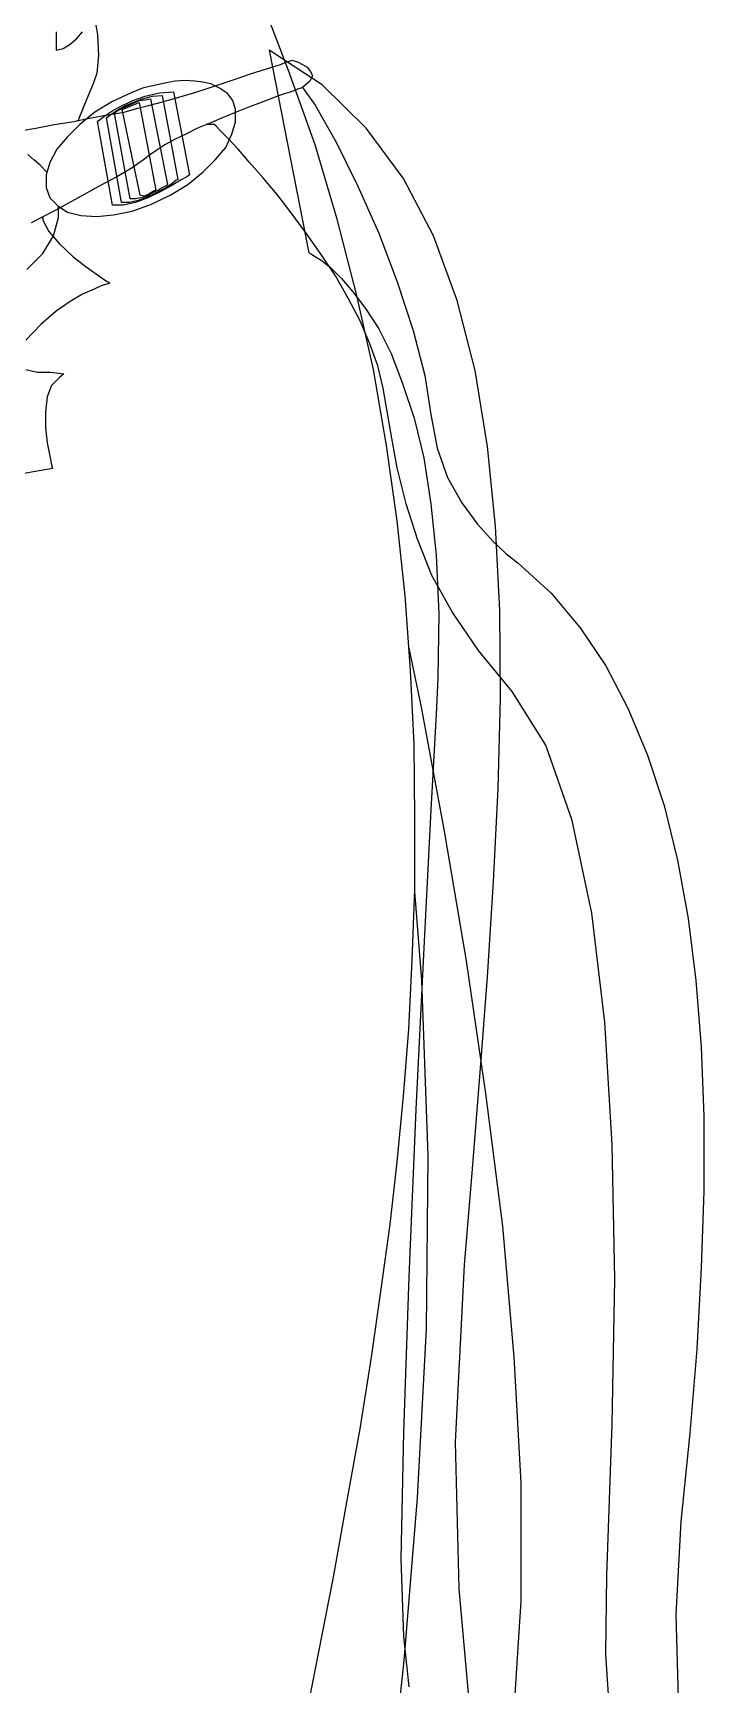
# Model space of a CAD drawing. Header units: millimetres. Extents: x -1542.5 to -1541.47, y 1782.13 to 1783.9.
# Drawn here: x -1541.7802 to -1541.6438, y 1782.8523 to 1783.188 of the extents above; entities that cross this region are included whole.
import ezdxf

# ---------------------------------------------------------------- set-up
doc = ezdxf.new("R2010")
doc.units = ezdxf.units.MM
doc.header["$LTSCALE"] = 10
doc.layers.add('Humanos', color=2, linetype='Continuous')

msp = doc.modelspace()

# ---------------------------------------------------------------- linework, layer by layer
at = {"layer": 'Humanos'}
for points in [[(-1541.72525, 1782.84307), (-1541.72219, 1782.85871), (-1541.71914, 1782.87417), (-1541.71644, 1782.88944), (-1541.71374, 1782.90436), (-1541.71141, 1782.91891), (-1541.70944, 1782.93275), (-1541.70763, 1782.94587), (-1541.7062, 1782.95863), (-1541.70494, 1782.97193), (-1541.70386, 1782.98559), (-1541.70314, 1782.9996), (-1541.7026, 1783.01398), (-1541.7026, 1783.02853), (-1541.70278, 1783.04345), (-1541.7035, 1783.05854), (-1541.70458, 1783.07364), (-1541.7062, 1783.08891), (-1541.70835, 1783.10419), (-1541.71105, 1783.11964), (-1541.71446, 1783.13492), (-1541.71842, 1783.1502), (-1541.72291, 1783.16529), (-1541.72831, 1783.18039), (-1541.73369, 1783.19458)], [(-1541.76766, 1783.19081), (-1541.76712, 1783.18758), (-1541.76694, 1783.18344), (-1541.7673, 1783.17985), (-1541.76802, 1783.17769), (-1541.76928, 1783.17463), (-1541.7709, 1783.17068), (-1541.77107, 1783.17014), (-1541.77107, 1783.17033)], [(-1541.77556, 1783.1883), (-1541.77556, 1783.18632), (-1541.77556, 1783.18506), (-1541.77556, 1783.18452), (-1541.77413, 1783.18488), (-1541.77269, 1783.18578), (-1541.77143, 1783.18685), (-1541.77017, 1783.1883)], [(-1541.78365, 1783.16798), (-1541.7797, 1783.16871), (-1541.77592, 1783.16943), (-1541.77233, 1783.16996), (-1541.7691, 1783.17068), (-1541.76622, 1783.17122), (-1541.76389, 1783.17158), (-1541.76173, 1783.17194), (-1541.75921, 1783.17266), (-1541.75652, 1783.17338), (-1541.75364, 1783.1741), (-1541.75058, 1783.17499), (-1541.74753, 1783.17589), (-1541.74466, 1783.17679), (-1541.7416, 1783.17787), (-1541.73872, 1783.17877), (-1541.73621, 1783.17967), (-1541.73387, 1783.18039), (-1541.73171, 1783.1811), (-1541.72992, 1783.18164), (-1541.72866, 1783.18219), (-1541.72794, 1783.18236), (-1541.72758, 1783.18254), (-1541.72722, 1783.18236), (-1541.7265, 1783.18219), (-1541.72543, 1783.18164), (-1541.72453, 1783.1811), (-1541.72381, 1783.18021), (-1541.72345, 1783.17931), (-1541.72399, 1783.17823), (-1541.72543, 1783.17697), (-1541.72579, 1783.17679), (-1541.7265, 1783.17661), (-1541.72776, 1783.17608), (-1541.72956, 1783.17553), (-1541.73154, 1783.17482), (-1541.73387, 1783.17392), (-1541.73621, 1783.17302), (-1541.73891, 1783.17194), (-1541.7416, 1783.17086), (-1541.74412, 1783.16978), (-1541.74681, 1783.16871), (-1541.74915, 1783.16745), (-1541.75148, 1783.16637), (-1541.75346, 1783.16529), (-1541.75508, 1783.16421), (-1541.75634, 1783.16332), (-1541.75778, 1783.16223), (-1541.76011, 1783.16062), (-1541.76317, 1783.15882), (-1541.76694, 1783.15685), (-1541.77107, 1783.1545), (-1541.77575, 1783.15199), (-1541.7806, 1783.14948)], [(-1541.69146, 1782.84757), (-1541.69361, 1782.87183), (-1541.69434, 1782.90166), (-1541.69254, 1782.93761), (-1541.69092, 1782.95719), (-1541.68931, 1782.97678), (-1541.68787, 1782.99619), (-1541.68661, 1783.01559), (-1541.68571, 1783.03446), (-1541.68517, 1783.05279), (-1541.68535, 1783.07076), (-1541.68625, 1783.08783), (-1541.68787, 1783.10401), (-1541.69038, 1783.11947), (-1541.69398, 1783.13366), (-1541.69883, 1783.14678), (-1541.70494, 1783.15846), (-1541.71249, 1783.16871), (-1541.72147, 1783.17751), (-1541.73226, 1783.18452), (-1541.72417, 1783.14337), (-1541.72381, 1783.14319), (-1541.72291, 1783.14264), (-1541.72147, 1783.14175), (-1541.71968, 1783.14031), (-1541.71752, 1783.13815), (-1541.71519, 1783.13546), (-1541.71267, 1783.13204), (-1541.70997, 1783.12791), (-1541.70746, 1783.12288), (-1541.70512, 1783.11677), (-1541.70278, 1783.10976), (-1541.70081, 1783.10167), (-1541.69937, 1783.09233), (-1541.69829, 1783.08191), (-1541.69775, 1783.07004), (-1541.69793, 1783.05693), (-1541.69829, 1783.04956), (-1541.69937, 1783.03015), (-1541.70081, 1783.00212), (-1541.70243, 1782.96923), (-1541.70386, 1782.93526), (-1541.70494, 1782.90364), (-1541.70548, 1782.87793), (-1541.70494, 1782.86212), (-1541.70386, 1782.85188)], [(-1541.75616, 1783.15325), (-1541.75239, 1783.15505), (-1541.74879, 1783.15721), (-1541.74573, 1783.15972), (-1541.74322, 1783.16223), (-1541.74106, 1783.16475), (-1541.73981, 1783.16745), (-1541.73908, 1783.16996), (-1541.73908, 1783.17248), (-1541.73962, 1783.17428), (-1541.7407, 1783.17571), (-1541.74232, 1783.17679), (-1541.74412, 1783.17769), (-1541.74573, 1783.17805), (-1541.74735, 1783.17823), (-1541.74933, 1783.17841), (-1541.75131, 1783.17823), (-1541.75346, 1783.17787), (-1541.75562, 1783.17733), (-1541.75795, 1783.17679), (-1541.76029, 1783.17589), (-1541.76406, 1783.1741), (-1541.76766, 1783.17194), (-1541.77071, 1783.16943), (-1541.77323, 1783.16691), (-1541.77539, 1783.16439), (-1541.77682, 1783.1617), (-1541.77754, 1783.15918), (-1541.77754, 1783.15666), (-1541.77682, 1783.1545), (-1541.77521, 1783.15289), (-1541.77323, 1783.15163), (-1541.77054, 1783.15091), (-1541.7673, 1783.15073), (-1541.76389, 1783.1511), (-1541.76011, 1783.15181), (-1541.75616, 1783.15325)], [(-1541.75167, 1783.17608), (-1541.74843, 1783.15918), (-1541.74897, 1783.15882), (-1541.75023, 1783.1581), (-1541.75203, 1783.15702), (-1541.75436, 1783.15576), (-1541.75688, 1783.1545), (-1541.7594, 1783.15361), (-1541.76191, 1783.15307), (-1541.76406, 1783.15307), (-1541.76712, 1783.17014), (-1541.76676, 1783.17033), (-1541.76586, 1783.17104), (-1541.76425, 1783.17212), (-1541.76227, 1783.1732), (-1541.75993, 1783.17428), (-1541.75742, 1783.17518), (-1541.75454, 1783.17589), (-1541.75167, 1783.17608)], [(-1541.754, 1783.17535), (-1541.75077, 1783.15828), (-1541.75113, 1783.1581), (-1541.75203, 1783.15738), (-1541.75329, 1783.15648), (-1541.75508, 1783.15559), (-1541.75688, 1783.15469), (-1541.75885, 1783.15397), (-1541.76065, 1783.15361), (-1541.76227, 1783.15361), (-1541.76532, 1783.17086), (-1541.76496, 1783.17104), (-1541.76425, 1783.17158), (-1541.76317, 1783.1723), (-1541.76155, 1783.1732), (-1541.75993, 1783.17392), (-1541.75795, 1783.17463), (-1541.75598, 1783.17518), (-1541.754, 1783.17535)], [(-1541.72543, 1783.17697), (-1541.72291, 1783.17338), (-1541.71859, 1783.16583), (-1541.71429, 1783.15702), (-1541.70997, 1783.14732), (-1541.7062, 1783.13744), (-1541.70296, 1783.12755), (-1541.70062, 1783.11839), (-1541.69937, 1783.11048), (-1541.69811, 1783.10365), (-1541.69596, 1783.09772), (-1541.69308, 1783.09251), (-1541.68985, 1783.08819), (-1541.68679, 1783.08478), (-1541.6841, 1783.08227), (-1541.6823, 1783.08082), (-1541.68158, 1783.08029), (-1541.67493, 1783.07418), (-1541.669, 1783.06717), (-1541.66378, 1783.05944), (-1541.65929, 1783.05081), (-1541.65534, 1783.04129), (-1541.65192, 1783.03105), (-1541.64923, 1783.0199), (-1541.64707, 1783.00805), (-1541.64546, 1782.99547), (-1541.64438, 1782.98199), (-1541.64384, 1782.96779), (-1541.64384, 1782.9527), (-1541.64438, 1782.93706), (-1541.64527, 1782.92053), (-1541.64671, 1782.90346), (-1541.64851, 1782.88549), (-1541.64959, 1782.86662), (-1541.64905, 1782.84703)], [(-1541.75634, 1783.17463), (-1541.75292, 1783.15721), (-1541.7531, 1783.15702), (-1541.75382, 1783.15666), (-1541.75472, 1783.15612), (-1541.7558, 1783.15559), (-1541.75706, 1783.15487), (-1541.75831, 1783.1545), (-1541.7594, 1783.15433), (-1541.76047, 1783.15433), (-1541.7637, 1783.17176), (-1541.76353, 1783.17194), (-1541.76299, 1783.1723), (-1541.76209, 1783.17266), (-1541.76101, 1783.1732), (-1541.75993, 1783.17373), (-1541.75867, 1783.17428), (-1541.75742, 1783.17446), (-1541.75634, 1783.17463)], [(-1541.75849, 1783.15505), (-1541.76209, 1783.17248), (-1541.75867, 1783.17392), (-1541.75526, 1783.15612), (-1541.75562, 1783.15595), (-1541.75652, 1783.15541), (-1541.75759, 1783.15487), (-1541.75849, 1783.15505)], [(-1541.66271, 1782.84218), (-1541.66378, 1782.85853), (-1541.66361, 1782.87453), (-1541.66253, 1782.90526), (-1541.66199, 1782.93473), (-1541.66253, 1782.96204), (-1541.66397, 1782.98702), (-1541.66666, 1783.00913), (-1541.67062, 1783.02799), (-1541.676, 1783.04327), (-1541.68284, 1783.05423), (-1541.68966, 1783.0625), (-1541.69506, 1783.07041), (-1541.69919, 1783.07777), (-1541.70207, 1783.08514), (-1541.7044, 1783.09233), (-1541.7062, 1783.09969), (-1541.70763, 1783.1076), (-1541.70908, 1783.11587), (-1541.71015, 1783.12037), (-1541.71177, 1783.12486), (-1541.71374, 1783.12952), (-1541.71608, 1783.13402), (-1541.71878, 1783.13869), (-1541.72165, 1783.143), (-1541.72471, 1783.14732), (-1541.72776, 1783.15146), (-1541.73064, 1783.15523), (-1541.73351, 1783.15864), (-1541.73621, 1783.1617), (-1541.73855, 1783.16439), (-1541.74052, 1783.16655), (-1541.74214, 1783.16817), (-1541.74304, 1783.16907), (-1541.7434, 1783.16943), (-1541.74502, 1783.16943), (-1541.74502, 1783.16943)], [(-1541.77737, 1783.15972), (-1541.77754, 1783.1599), (-1541.7788, 1783.16116), (-1541.78006, 1783.16223), (-1541.78132, 1783.16332)], [(-1541.7815, 1783.13995), (-1541.77827, 1783.14319), (-1541.77611, 1783.14678), (-1541.77503, 1783.15055), (-1541.77503, 1783.15271), (-1541.77503, 1783.15271)], [(-1541.77827, 1783.15073), (-1541.77827, 1783.15001), (-1541.77701, 1783.14768), (-1541.77485, 1783.14516), (-1541.77215, 1783.14264), (-1541.76945, 1783.14049), (-1541.76712, 1783.13887), (-1541.76532, 1783.13762), (-1541.7646, 1783.13725), (-1541.76496, 1783.13708), (-1541.76622, 1783.13672), (-1541.76784, 1783.136), (-1541.77017, 1783.13492), (-1541.77269, 1783.13348), (-1541.77556, 1783.1315), (-1541.77862, 1783.12881), (-1541.78167, 1783.12557)], [(-1541.78167, 1783.11964), (-1541.77934, 1783.11911), (-1541.77682, 1783.11911), (-1541.77485, 1783.11892), (-1541.77395, 1783.11875), (-1541.77485, 1783.11802), (-1541.77646, 1783.11641), (-1541.77737, 1783.11407), (-1541.77772, 1783.11102), (-1541.77772, 1783.10778), (-1541.77737, 1783.10473), (-1541.77682, 1783.10203), (-1541.77646, 1783.10024), (-1541.77629, 1783.09952), (-1541.78868, 1783.09736)], [(-1541.70382, 1783.063), (-1541.70135, 1783.05099), (-1541.69667, 1783.02583), (-1541.69218, 1782.99943), (-1541.68823, 1782.97247), (-1541.68481, 1782.94551), (-1541.68248, 1782.91891), (-1541.68104, 1782.8934), (-1541.68104, 1782.86931), (-1541.68248, 1782.8472)], [(-1541.70818, 1782.82546), (-1541.70476, 1782.85727), (-1541.70207, 1782.89034), (-1541.70027, 1782.92466), (-1541.69991, 1782.95988), (-1541.70117, 1782.99547), (-1541.70262, 1783.01355)]]:
    msp.add_lwpolyline(points, dxfattribs=at)

doc.saveas('drawing.dxf')
